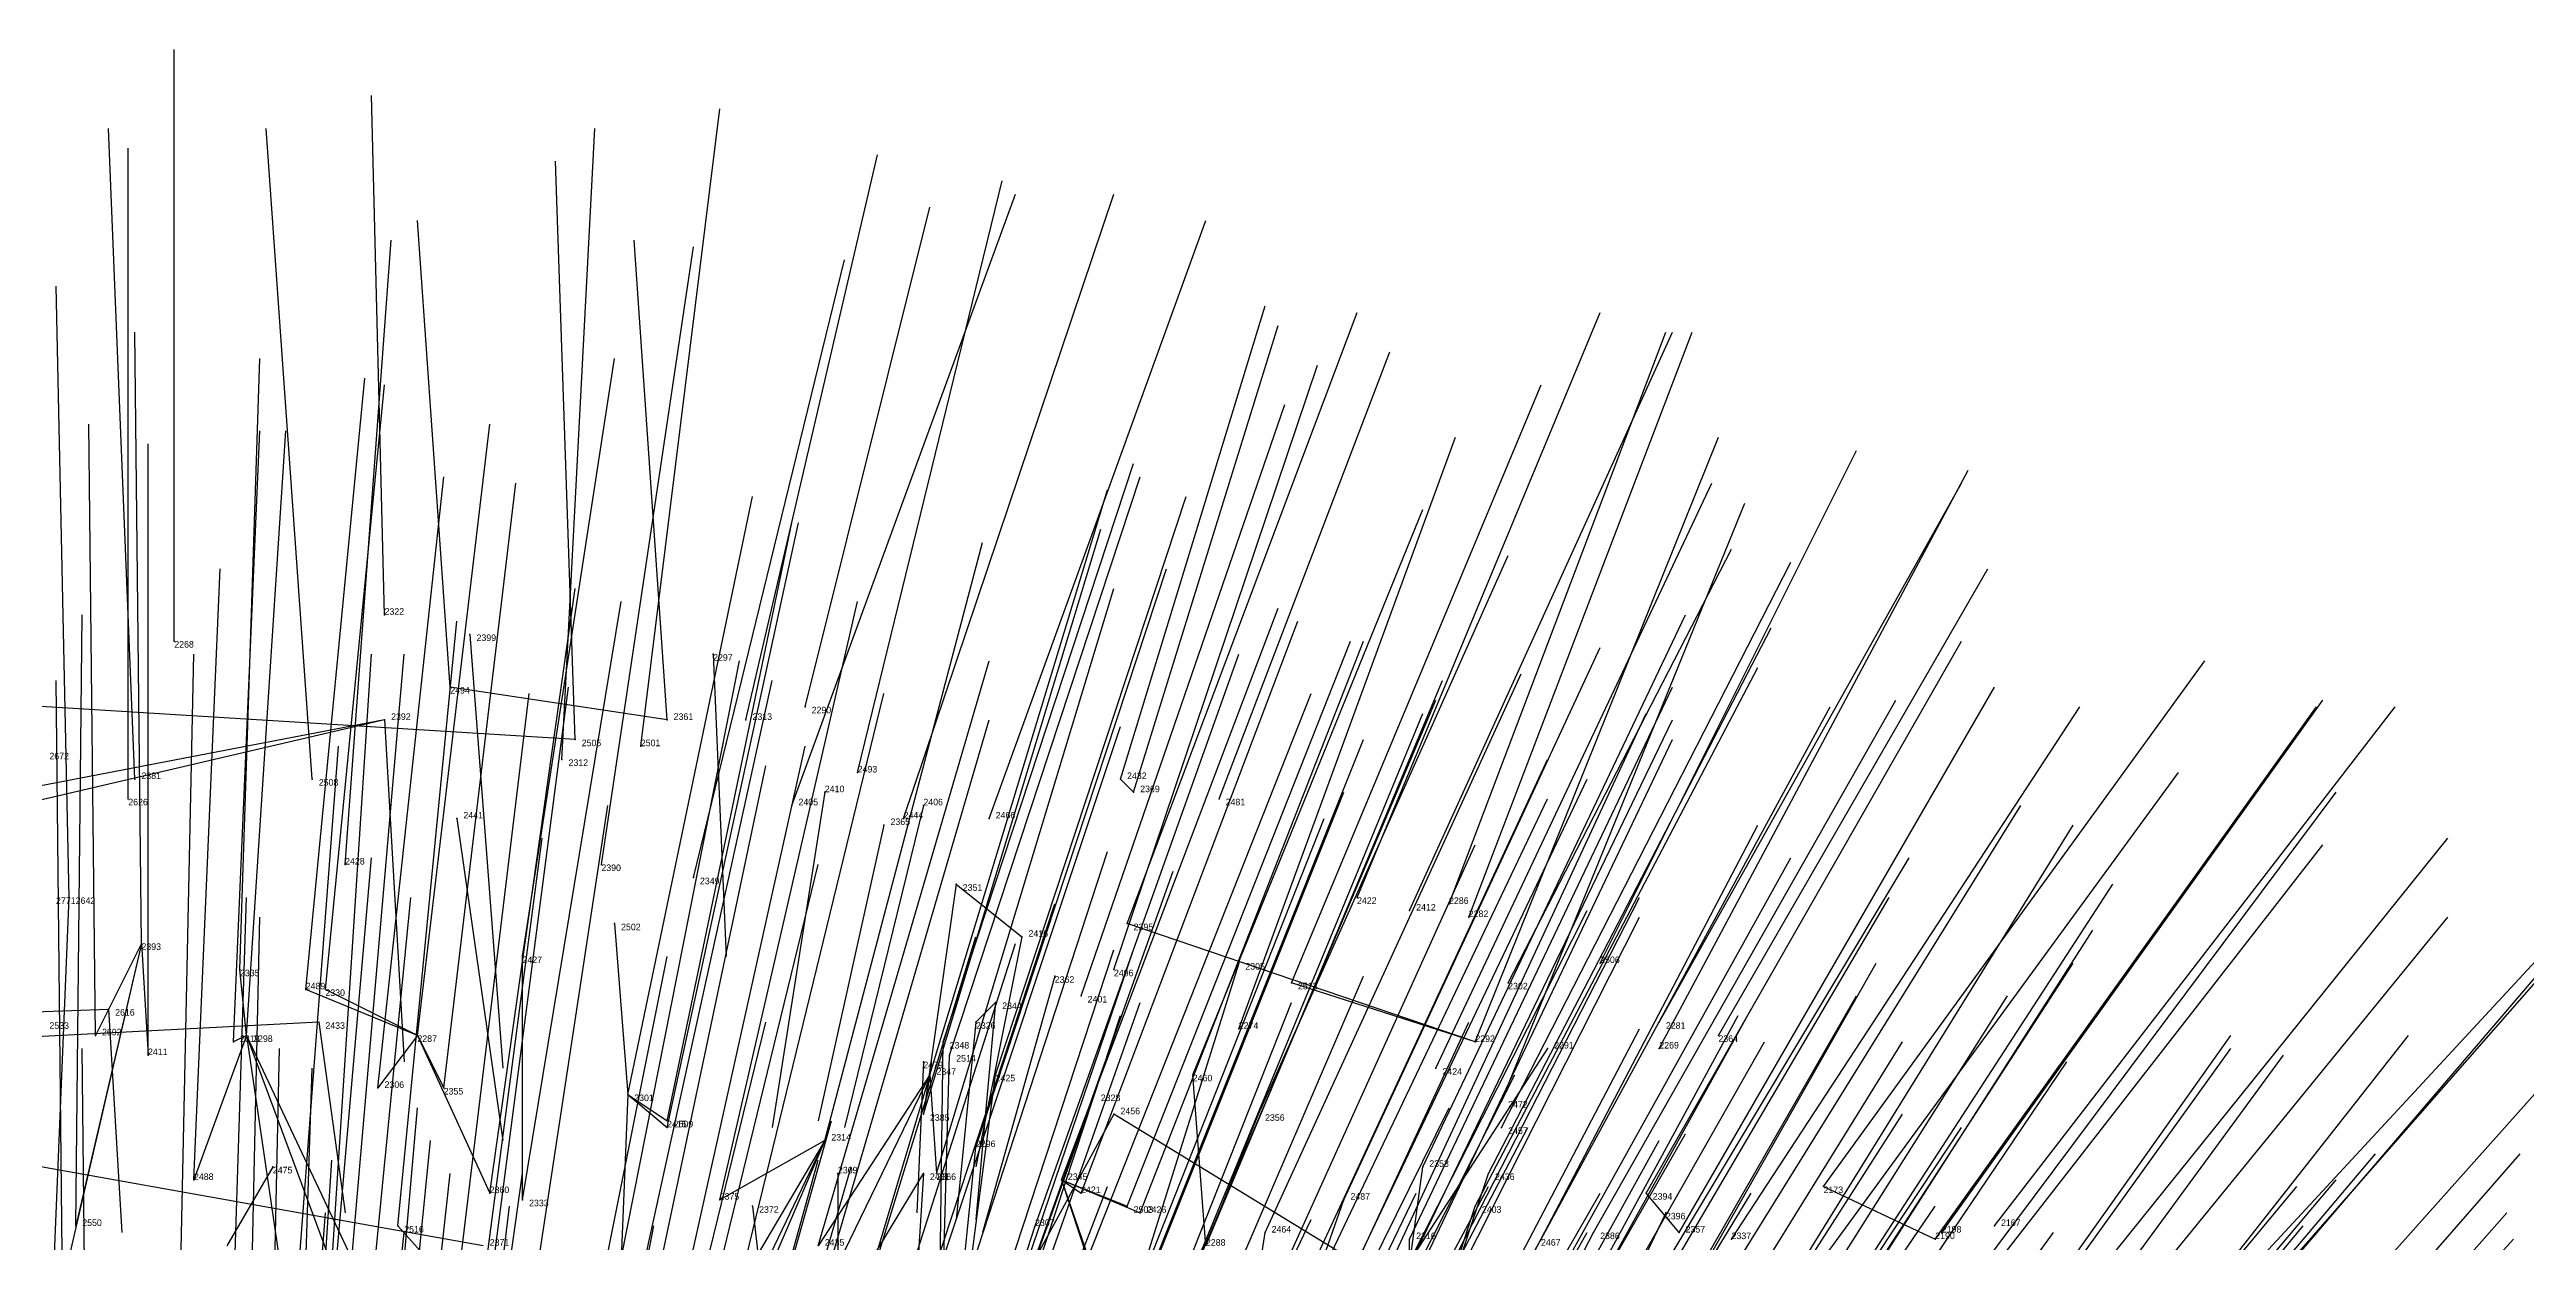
# Model space of a CAD drawing. Extents: x -0.5 to 0.59, y -0.5 to 0.58.
# Drawn here: x -0.008 to 0.369, y 0.4015 to 0.583 of the extents above; entities that cross this region are included whole.
import ezdxf

# ---------------------------------------------------------------- set-up
doc = ezdxf.new("R2010")
doc.units = 0
for name, color, linetype in [('Facilities', 3, 'CONTINUOUS'), ('Facilities_lines', 3, 'CONTINUOUS'), ('Normals', 1, 'CONTINUOUS'), ('Source_points', 5, 'CONTINUOUS'), ('Text', 3, 'CONTINUOUS')]:
    doc.layers.add(name, color=color, linetype=linetype)

msp = doc.modelspace()

# ---------------------------------------------------------------- linework, layer by layer
at = {"layer": 'Facilities', "color": 3}
for p in [(0.043, 0.497, -1.25), (0.056, 0.494, -1.25), (0.011, 0.493, -1.233), (0.093, 0.491, -1.25), (0.107, 0.483, -1.237), (0.043, 0.481, -1.25), (0.086, 0.481, -1.222), (0.098, 0.481, -1.228), (0.07, 0.475, -1.2), (0.072, 0.478, -1.208), (0.082, 0.477, -1.21), (0.005, 0.472, -1.18), (0.032, 0.472, -1.182), (0.115, 0.473, -1.218), (0.004, 0.469, -1.173), (0.105, 0.468, -1.199), (0.11, 0.47, -1.25), (0.125, 0.468, -1.25), (0.157, 0.47, -1.24), (0.17, 0.469, -1.247), (0.054, 0.466, -1.25), (0.119, 0.465, -1.25), (0.122, 0.466, -1.205), (0.135, 0.466, -1.214), (0.037, 0.459, -1.151), (0.076, 0.459, -1.163), (0.09, 0.457, -1.164), (0.13, 0.456, -1.25), (0.191, 0.454, -1.231), (0.205, 0.453, -1.243), (0.078, 0.45, -1.25), (0.199, 0.452, -1.236), (0.208, 0.451, -1.242), (0.006, 0.447, -1.117), (0.145, 0.442, -1.25), (0.154, 0.443, -1.171), (0.173, 0.444, -1.25), (0.228, 0.444, -1.248), (0.149, 0.439, -1.158), (0.214, 0.441, -1.25), (0.033, 0.435, -1.25), (0.133, 0.435, -1.25), (0.173, 0.434, -1.169), (0.237, 0.435, -1.238), (0.022, 0.433, -1.084), (0.048, 0.433, -1.089), (0.209, 0.432, -1.2), (0.22, 0.431, -1.25), (0.237, 0.431, -1.23), (0.246, 0.433, -1.25), (0.125, 0.429, -1.25), (0.126, 0.427, -1.114), (0.203, 0.428, -1.184), (0.08, 0.424, -1.078), (0.151, 0.424, -1.25), (0.213, 0.423, -1.183), (0.213, 0.419, -1.175), (0.11, 0.417, -1.08), (0.026, 0.413, -1.25), (0.112, 0.412, -1.25), (0.146, 0.411, -1.091), (0.064, 0.408, -1.032), (0.262, 0.41, -1.215), (0.099, 0.407, -1.25), (0.238, 0.406, -1.25), (0.288, 0.404, -1.241), (0.24, 0.403, -1.173), (0.248, 0.402, -1.181), (0.28, 0.403, -1.25)]:
    msp.add_point(p, dxfattribs=at)
at = {"layer": 'Facilities_lines', "color": 3}
for p, q in [((0.072, 0.478, -1.208), (-0.089, 0.488, -1.24)), ((0.086, 0.481, -1.222), (0.053, 0.486, -1.222)), ((0.043, 0.481, -1.25), (-0.124, 0.449, -1.25)), ((0.043, 0.481, -1.25), (-0.06, 0.457, -1.25)), ((0.157, 0.47, -1.24), (0.155, 0.472, -1.242)), ((-0.008, 0.381, -0.952), (-0.005, 0.454, -1.134)), ((0.13, 0.456, -1.25), (0.14, 0.448, -1.25)), ((0.209, 0.432, -1.2), (0.156, 0.45, -1.191)), ((0.006, 0.447, -1.117), (-0.006, 0.395, -0.986)), ((0.006, 0.447, -1.117), (-0.004, 0.404, -1.011)), ((0.006, 0.447, -1.117), (-0.001, 0.433, -1.084)), ((0.006, 0.447, -1.117), (0.007, 0.43, -1.076)), ((0.064, 0.408, -1.032), (0.064, 0.445, -1.123)), ((0.022, 0.433, -1.084), (0.021, 0.443, -1.108)), ((0.048, 0.433, -1.089), (0.031, 0.44, -1.103)), ((0.048, 0.433, -1.089), (0.034, 0.44, -1.103)), ((0.133, 0.435, -1.25), (0.136, 0.438, -1.25)), ((0.209, 0.432, -1.2), (0.181, 0.441, -1.192)), ((-0.137, 0.432, -1.25), (0.001, 0.437, -1.25)), ((0.033, 0.435, -1.25), (-0.103, 0.428, -1.25)), ((0.022, 0.433, -1.084), (0.014, 0.411, -1.029)), ((0.022, 0.433, -1.084), (0.02, 0.432, -1.081)), ((0.022, 0.433, -1.084), (0.035, 0.398, -0.999)), ((0.022, 0.433, -1.084), (0.038, 0.399, -1.002)), ((0.022, 0.433, -1.084), (0.029, 0.385, -0.964)), ((0.048, 0.433, -1.089), (0.042, 0.425, -1.069)), ((0.048, 0.433, -1.089), (0.052, 0.425, -1.069)), ((0.048, 0.433, -1.089), (0.059, 0.409, -1.033)), ((0.127, 0.358, -0.951), (0.128, 0.432, -1.126)), ((0.127, 0.358, -0.951), (0.129, 0.43, -1.122)), ((0.126, 0.427, -1.114), (0.106, 0.36, -0.939)), ((0.126, 0.427, -1.114), (0.109, 0.392, -1.017)), ((0.126, 0.427, -1.114), (0.109, 0.401, -1.04)), ((0.126, 0.427, -1.114), (0.125, 0.421, -1.097)), ((0.126, 0.427, -1.114), (0.127, 0.412, -1.077)), ((0.127, 0.358, -0.951), (0.136, 0.427, -1.12)), ((0.168, 0.401, -1.087), (0.166, 0.427, -1.145)), ((0.08, 0.424, -1.078), (0.079, 0.399, -1.017)), ((0.08, 0.424, -1.078), (0.086, 0.42, -1.071)), ((0.08, 0.424, -1.078), (0.086, 0.419, -1.07)), ((0.285, 0.341, -1.25), (0.154, 0.421, -1.25)), ((0.168, 0.401, -1.087), (0.176, 0.421, -1.14)), ((0.11, 0.417, -1.08), (0.079, 0.345, -0.886)), ((0.11, 0.417, -1.08), (0.087, 0.369, -0.947)), ((0.11, 0.417, -1.08), (0.094, 0.408, -1.048)), ((0.11, 0.417, -1.08), (0.097, 0.395, -1.017)), ((0.127, 0.358, -0.951), (0.133, 0.416, -1.092)), ((0.058, 0.401, -1.25), (-0.015, 0.414, -1.25)), ((0.116, 0.397, -1.25), (0.125, 0.412, -1.25)), ((0.146, 0.411, -1.091), (0.155, 0.385, -1.036)), ((0.146, 0.411, -1.091), (0.149, 0.409, -1.089)), ((0.146, 0.411, -1.091), (0.158, 0.406, -1.09)), ((0.146, 0.411, -1.091), (0.15, 0.399, -1.065)), ((0.146, 0.411, -1.091), (0.156, 0.407, -1.09)), ((0.191, 0.352, -1.002), (0.211, 0.412, -1.158)), ((0.199, 0.398, -1.112), (0.201, 0.413, -1.149)), ((0.169, 0.351, -0.973), (0.189, 0.408, -1.125)), ((0.24, 0.403, -1.173), (0.235, 0.409, -1.18)), ((0.262, 0.41, -1.215), (0.279, 0.402, -1.223)), ((0.054, 0.394, -0.994), (0.045, 0.404, -1.016)), ((0.127, 0.358, -0.951), (0.142, 0.404, -1.07)), ((0.191, 0.352, -1.002), (0.209, 0.407, -1.143)), ((0.169, 0.351, -0.973), (0.177, 0.403, -1.101)), ((0.191, 0.352, -1.002), (0.219, 0.402, -1.144)), ((0.192, 0.336, -0.968), (0.227, 0.403, -1.156)), ((0.199, 0.398, -1.112), (0.199, 0.402, -1.122))]:
    msp.add_line(p, q, dxfattribs=at)
at = {"layer": 'Normals', "color": 1}
for p, q in [((0.011, 0.493, -1.233), (0.011, 0.583, -1.277)), ((0.043, 0.497, -1.25), (0.041, 0.576, -1.311)), ((0.082, 0.477, -1.21), (0.094, 0.574, -1.233)), ((0.005, 0.472, -1.18), (0.001, 0.571, -1.168)), ((0.032, 0.472, -1.182), (0.025, 0.571, -1.175)), ((0.07, 0.475, -1.2), (0.075, 0.571, -1.227)), ((0.004, 0.469, -1.173), (0.004, 0.568, -1.159)), ((0.072, 0.478, -1.208), (0.069, 0.566, -1.254)), ((0.098, 0.481, -1.228), (0.118, 0.567, -1.274)), ((0.115, 0.473, -1.218), (0.137, 0.563, -1.256)), ((0.105, 0.468, -1.199), (0.139, 0.561, -1.189)), ((0.107, 0.483, -1.237), (0.126, 0.559, -1.299)), ((0.122, 0.466, -1.205), (0.154, 0.561, -1.203)), ((0.053, 0.486, -1.222), (0.048, 0.557, -1.292)), ((0.135, 0.466, -1.214), (0.168, 0.557, -1.239)), ((0.037, 0.459, -1.151), (0.044, 0.554, -1.119)), ((0.076, 0.459, -1.163), (0.09, 0.553, -1.132)), ((0.086, 0.481, -1.222), (0.081, 0.554, -1.291)), ((0.09, 0.457, -1.164), (0.113, 0.551, -1.138)), ((-0.005, 0.454, -1.134), (-0.007, 0.547, -1.097)), ((0.155, 0.472, -1.242), (0.177, 0.544, -1.308)), ((0.156, 0.45, -1.191), (0.191, 0.543, -1.179)), ((0.191, 0.454, -1.231), (0.228, 0.543, -1.254)), ((0.006, 0.447, -1.117), (0.005, 0.54, -1.08)), ((0.157, 0.47, -1.24), (0.179, 0.541, -1.307)), ((0.199, 0.452, -1.236), (0.239, 0.54, -1.263)), ((0.205, 0.453, -1.243), (0.238, 0.54, -1.281)), ((0.208, 0.451, -1.242), (0.242, 0.54, -1.272)), ((0.021, 0.443, -1.108), (0.024, 0.536, -1.071)), ((0.064, 0.445, -1.123), (0.078, 0.536, -1.086)), ((0.17, 0.469, -1.247), (0.196, 0.537, -1.316)), ((0.031, 0.44, -1.103), (0.04, 0.533, -1.066)), ((0.034, 0.44, -1.103), (0.043, 0.532, -1.066)), ((0.154, 0.443, -1.171), (0.185, 0.535, -1.148)), ((0.181, 0.441, -1.192), (0.219, 0.532, -1.18)), ((0.149, 0.439, -1.158), (0.18, 0.529, -1.129)), ((-0.001, 0.433, -1.084), (-0.002, 0.526, -1.047)), ((0.02, 0.432, -1.081), (0.024, 0.525, -1.044)), ((0.022, 0.433, -1.084), (0.028, 0.525, -1.046)), ((0.048, 0.433, -1.089), (0.059, 0.526, -1.053)), ((0.173, 0.434, -1.169), (0.206, 0.524, -1.139)), ((0.209, 0.432, -1.2), (0.246, 0.524, -1.188)), ((0.007, 0.43, -1.076), (0.007, 0.523, -1.039)), ((0.228, 0.444, -1.248), (0.267, 0.522, -1.297)), ((0.042, 0.425, -1.069), (0.052, 0.518, -1.032)), ((0.052, 0.425, -1.069), (0.063, 0.517, -1.033)), ((0.128, 0.432, -1.126), (0.157, 0.52, -1.089)), ((0.129, 0.43, -1.122), (0.158, 0.518, -1.085)), ((0.203, 0.428, -1.184), (0.245, 0.517, -1.166)), ((0.237, 0.431, -1.23), (0.284, 0.519, -1.241)), ((0.237, 0.435, -1.238), (0.283, 0.517, -1.273)), ((0.08, 0.424, -1.078), (0.099, 0.515, -1.042)), ((0.126, 0.427, -1.114), (0.153, 0.516, -1.077)), ((0.136, 0.427, -1.12), (0.165, 0.515, -1.083)), ((0.166, 0.427, -1.145), (0.201, 0.513, -1.109)), ((0.213, 0.423, -1.183), (0.25, 0.514, -1.165)), ((0.086, 0.42, -1.071), (0.105, 0.511, -1.036)), ((0.086, 0.419, -1.07), (0.106, 0.511, -1.035)), ((0.125, 0.421, -1.097), (0.152, 0.51, -1.06)), ((0.11, 0.417, -1.08), (0.134, 0.508, -1.043)), ((0.176, 0.421, -1.14), (0.214, 0.506, -1.104)), ((0.214, 0.441, -1.25), (0.248, 0.507, -1.317)), ((0.014, 0.411, -1.029), (0.018, 0.504, -0.991)), ((0.133, 0.416, -1.092), (0.162, 0.504, -1.055)), ((0.213, 0.419, -1.175), (0.257, 0.505, -1.149)), ((0.246, 0.433, -1.25), (0.287, 0.504, -1.306)), ((0.059, 0.409, -1.033), (0.072, 0.501, -0.996)), ((0.064, 0.408, -1.032), (0.079, 0.499, -0.995)), ((0.094, 0.408, -1.048), (0.115, 0.499, -1.011)), ((0.127, 0.412, -1.077), (0.154, 0.501, -1.04)), ((0.146, 0.411, -1.091), (0.179, 0.498, -1.053)), ((-0.004, 0.404, -1.011), (-0.003, 0.497, -0.973)), ((0.045, 0.404, -1.016), (0.054, 0.496, -0.978)), ((0.056, 0.494, -1.25), (0.061, 0.428, -1.174)), ((0.149, 0.409, -1.089), (0.182, 0.496, -1.051)), ((0.201, 0.413, -1.149), (0.241, 0.497, -1.113)), ((0.211, 0.412, -1.158), (0.254, 0.495, -1.121)), ((0.012, 0.398, -0.997), (0.014, 0.491, -0.958)), ((0.035, 0.398, -0.999), (0.041, 0.491, -0.962)), ((0.038, 0.399, -1.002), (0.046, 0.491, -0.964)), ((0.093, 0.491, -1.25), (0.095, 0.445, -1.161)), ((0.142, 0.404, -1.07), (0.173, 0.491, -1.032)), ((0.156, 0.407, -1.09), (0.19, 0.493, -1.052)), ((0.158, 0.406, -1.09), (0.192, 0.493, -1.053)), ((0.189, 0.408, -1.125), (0.228, 0.492, -1.088)), ((0.235, 0.409, -1.18), (0.283, 0.493, -1.152)), ((-0.006, 0.395, -0.986), (-0.007, 0.487, -0.949)), ((0.079, 0.399, -1.017), (0.097, 0.49, -0.98)), ((0.082, 0.396, -1.011), (0.102, 0.487, -0.974)), ((0.109, 0.401, -1.04), (0.135, 0.49, -1.001)), ((0.168, 0.401, -1.087), (0.204, 0.487, -1.049)), ((0.177, 0.403, -1.101), (0.216, 0.488, -1.064)), ((0.209, 0.407, -1.143), (0.252, 0.489, -1.106)), ((0.262, 0.41, -1.215), (0.32, 0.49, -1.202)), ((0.054, 0.394, -0.994), (0.065, 0.485, -0.955)), ((0.059, 0.394, -0.997), (0.071, 0.486, -0.959)), ((0.097, 0.395, -1.017), (0.119, 0.485, -0.98)), ((0.15, 0.399, -1.065), (0.184, 0.485, -1.027)), ((0.167, 0.399, -1.08), (0.203, 0.484, -1.042)), ((0.199, 0.402, -1.122), (0.239, 0.486, -1.085)), ((0.219, 0.402, -1.144), (0.263, 0.483, -1.107)), ((0.227, 0.403, -1.156), (0.273, 0.484, -1.119)), ((0.24, 0.403, -1.173), (0.288, 0.486, -1.144)), ((0.248, 0.402, -1.181), (0.301, 0.483, -1.155)), ((0.279, 0.402, -1.223), (0.337, 0.483, -1.212)), ((0.28, 0.403, -1.25), (0.338, 0.484, -1.254)), ((0.288, 0.404, -1.241), (0.349, 0.483, -1.241)), ((0.043, 0.481, -1.25), (0.046, 0.429, -1.165)), ((0.109, 0.392, -1.017), (0.135, 0.481, -0.979)), ((0.126, 0.393, -1.031), (0.155, 0.48, -0.993)), ((0.166, 0.397, -1.075), (0.201, 0.482, -1.037)), ((0.196, 0.398, -1.109), (0.235, 0.482, -1.072)), ((0.199, 0.398, -1.112), (0.239, 0.481, -1.075)), ((0.029, 0.385, -0.964), (0.036, 0.477, -0.926)), ((0.087, 0.387, -0.99), (0.107, 0.477, -0.953)), ((0.158, 0.393, -1.058), (0.192, 0.478, -1.019)), ((0.181, 0.391, -1.077), (0.22, 0.475, -1.039)), ((0.199, 0.394, -1.103), (0.239, 0.478, -1.066)), ((0.082, 0.384, -0.982), (0.101, 0.474, -0.944)), ((0.186, 0.388, -1.077), (0.226, 0.472, -1.039)), ((0.259, 0.395, -1.18), (0.316, 0.473, -1.156)), ((0.063, 0.376, -0.954), (0.077, 0.468, -0.915)), ((0.11, 0.47, -1.25), (0.102, 0.419, -1.164)), ((0.125, 0.468, -1.25), (0.113, 0.419, -1.164)), ((0.155, 0.385, -1.036), (0.189, 0.47, -0.998)), ((0.18, 0.385, -1.063), (0.22, 0.469, -1.026)), ((0.243, 0.389, -1.147), (0.292, 0.468, -1.11)), ((0.281, 0.391, -1.205), (0.34, 0.47, -1.187)), ((0.054, 0.466, -1.25), (0.061, 0.417, -1.163)), ((0.119, 0.465, -1.25), (0.109, 0.42, -1.161)), ((0.152, 0.38, -1.023), (0.186, 0.466, -0.985)), ((0.209, 0.383, -1.089), (0.252, 0.465, -1.052)), ((0.251, 0.386, -1.152), (0.3, 0.465, -1.114)), ((0.033, 0.368, -0.923), (0.041, 0.46, -0.885)), ((0.055, 0.372, -0.939), (0.067, 0.463, -0.901)), ((0.124, 0.372, -0.981), (0.153, 0.461, -0.945)), ((0.171, 0.378, -1.036), (0.209, 0.462, -0.999)), ((0.212, 0.379, -1.085), (0.257, 0.46, -1.048)), ((0.227, 0.38, -1.107), (0.275, 0.46, -1.069)), ((0.278, 0.385, -1.187), (0.338, 0.462, -1.165)), ((0.295, 0.386, -1.216), (0.357, 0.463, -1.201)), ((0.087, 0.369, -0.947), (0.109, 0.459, -0.909)), ((0.132, 0.371, -0.983), (0.163, 0.458, -0.946)), ((0.019, 0.361, -0.903), (0.022, 0.454, -0.866)), ((0.038, 0.362, -0.909), (0.047, 0.454, -0.872)), ((0.116, 0.365, -0.957), (0.145, 0.453, -0.919)), ((0.13, 0.456, -1.25), (0.125, 0.421, -1.156)), ((0.192, 0.372, -1.046), (0.234, 0.454, -1.008)), ((0.225, 0.374, -1.091), (0.272, 0.454, -1.054)), ((0.256, 0.379, -1.142), (0.306, 0.456, -1.104)), ((0.022, 0.358, -0.897), (0.024, 0.451, -0.861)), ((0.078, 0.45, -1.25), (0.08, 0.424, -1.153)), ((0.184, 0.369, -1.03), (0.226, 0.452, -0.993)), ((0.192, 0.368, -1.038), (0.234, 0.451, -1.001)), ((0.253, 0.371, -1.123), (0.303, 0.449, -1.085)), ((0.295, 0.375, -1.193), (0.357, 0.451, -1.175)), ((0.314, 0.376, -1.224), (0.379, 0.452, -1.219)), ((0.315, 0.378, -1.25), (0.379, 0.451, -1.274)), ((0.068, 0.355, -0.903), (0.086, 0.445, -0.865)), ((0.106, 0.36, -0.939), (0.133, 0.448, -0.9)), ((0.111, 0.359, -0.939), (0.139, 0.447, -0.9)), ((0.125, 0.358, -0.948), (0.154, 0.446, -0.911)), ((0.127, 0.358, -0.951), (0.157, 0.446, -0.913)), ((0.14, 0.448, -1.25), (0.133, 0.413, -1.157)), ((0.308, 0.377, -1.25), (0.371, 0.445, -1.288)), ((0.145, 0.442, -1.25), (0.134, 0.403, -1.159)), ((0.155, 0.356, -0.972), (0.192, 0.442, -0.935)), ((0.173, 0.444, -1.25), (0.157, 0.393, -1.166)), ((0.224, 0.363, -1.066), (0.27, 0.444, -1.029)), ((0.25, 0.367, -1.109), (0.3, 0.444, -1.072)), ((0.321, 0.369, -1.223), (0.388, 0.444, -1.228)), ((0.127, 0.35, -0.932), (0.158, 0.438, -0.895)), ((0.136, 0.438, -1.25), (0.133, 0.405, -1.155)), ((0.147, 0.352, -0.953), (0.181, 0.438, -0.916)), ((0.221, 0.359, -1.053), (0.267, 0.439, -1.017)), ((0.24, 0.36, -1.082), (0.29, 0.439, -1.046)), ((0.001, 0.437, -1.25), (0.003, 0.403, -1.156)), ((0.033, 0.435, -1.25), (0.037, 0.406, -1.154)), ((0.079, 0.345, -0.886), (0.101, 0.435, -0.848)), ((0.126, 0.348, -0.926), (0.155, 0.436, -0.888)), ((0.133, 0.435, -1.25), (0.13, 0.405, -1.155)), ((0.169, 0.351, -0.973), (0.208, 0.435, -0.937)), ((0.191, 0.352, -1.002), (0.234, 0.434, -0.965)), ((0.205, 0.355, -1.024), (0.249, 0.436, -0.987)), ((0.206, 0.356, -1.028), (0.251, 0.437, -0.991)), ((-0.002, 0.338, -0.845), (-0.003, 0.431, -0.808)), ((0.025, 0.339, -0.849), (0.027, 0.431, -0.812)), ((0.22, 0.431, -1.25), (0.183, 0.374, -1.177)), ((0.207, 0.351, -1.019), (0.253, 0.432, -0.982)), ((0.225, 0.353, -1.047), (0.274, 0.432, -1.01)), ((0.27, 0.357, -1.12), (0.324, 0.433, -1.083)), ((0.27, 0.356, -1.117), (0.324, 0.431, -1.079)), ((0.277, 0.355, -1.126), (0.332, 0.43, -1.089)), ((0.292, 0.358, -1.155), (0.351, 0.433, -1.125)), ((0.029, 0.336, -0.843), (0.032, 0.428, -0.805)), ((0.125, 0.429, -1.25), (0.124, 0.406, -1.153)), ((0.173, 0.344, -0.962), (0.215, 0.427, -0.925)), ((0.247, 0.352, -1.075), (0.299, 0.429, -1.037)), ((0.151, 0.424, -1.25), (0.141, 0.396, -1.155)), ((0.04, 0.33, -0.831), (0.048, 0.422, -0.792)), ((0.086, 0.331, -0.854), (0.111, 0.42, -0.817)), ((0.154, 0.421, -1.25), (0.142, 0.399, -1.153)), ((0.164, 0.339, -0.94), (0.205, 0.422, -0.902)), ((0.174, 0.337, -0.948), (0.217, 0.419, -0.911)), ((0.224, 0.343, -1.024), (0.274, 0.421, -0.986)), ((0.232, 0.342, -1.033), (0.283, 0.419, -0.995)), ((0.041, 0.326, -0.82), (0.05, 0.417, -0.782)), ((0.192, 0.336, -0.968), (0.237, 0.417, -0.929)), ((0.195, 0.338, -0.976), (0.241, 0.418, -0.938)), ((0.286, 0.344, -1.119), (0.346, 0.415, -1.082)), ((0.307, 0.345, -1.153), (0.368, 0.415, -1.118)), ((0.026, 0.413, -1.25), (0.019, 0.401, -1.151)), ((0.029, 0.322, -0.808), (0.035, 0.414, -0.77)), ((0.043, 0.321, -0.809), (0.053, 0.412, -0.77)), ((0.051, 0.32, -0.811), (0.064, 0.412, -0.773)), ((0.084, 0.324, -0.837), (0.109, 0.414, -0.801)), ((0.088, 0.323, -0.837), (0.114, 0.413, -0.801)), ((0.112, 0.412, -1.25), (0.112, 0.393, -1.152)), ((0.125, 0.412, -1.25), (0.124, 0.396, -1.151)), ((0.28, 0.34, -1.102), (0.34, 0.411, -1.064)), ((0.12, 0.324, -0.864), (0.153, 0.41, -0.825)), ((0.16, 0.326, -0.907), (0.2, 0.409, -0.869)), ((0.167, 0.328, -0.92), (0.211, 0.41, -0.883)), ((0.182, 0.329, -0.939), (0.228, 0.409, -0.902)), ((0.203, 0.33, -0.969), (0.251, 0.409, -0.93)), ((0.275, 0.339, -1.091), (0.334, 0.41, -1.053)), ((0.027, 0.314, -0.787), (0.034, 0.406, -0.749)), ((0.051, 0.315, -0.799), (0.062, 0.407, -0.76)), ((0.066, 0.313, -0.799), (0.084, 0.404, -0.762)), ((0.099, 0.407, -1.25), (0.101, 0.389, -1.152)), ((0.144, 0.321, -0.88), (0.184, 0.405, -0.843)), ((0.238, 0.406, -1.25), (0.209, 0.346, -1.175)), ((0.227, 0.331, -1.002), (0.279, 0.407, -0.965)), ((0.276, 0.333, -1.081), (0.335, 0.404, -1.043)), ((0.304, 0.336, -1.134), (0.366, 0.406, -1.097)), ((0.036, 0.311, -0.784), (0.046, 0.403, -0.746)), ((0.18, 0.322, -0.922), (0.226, 0.403, -0.886)), ((0.242, 0.328, -1.02), (0.297, 0.403, -0.982)), ((0.305, 0.334, -1.13), (0.367, 0.402, -1.092))]:
    msp.add_line(p, q, dxfattribs=at)
at = {"layer": 'Source_points', "color": 5}
for p in [(0.053, 0.486, -1.222), (0.155, 0.472, -1.242), (-0.005, 0.454, -1.134), (0.156, 0.45, -1.191), (0.064, 0.445, -1.123), (0.14, 0.448, -1.25), (0.021, 0.443, -1.108), (0.031, 0.44, -1.103), (0.034, 0.44, -1.103), (0.136, 0.438, -1.25), (0.181, 0.441, -1.192), (0.001, 0.437, -1.25), (-0.001, 0.433, -1.084), (0.007, 0.43, -1.076), (0.02, 0.432, -1.081), (0.128, 0.432, -1.126), (0.129, 0.43, -1.122), (0.136, 0.427, -1.12), (0.166, 0.427, -1.145), (0.042, 0.425, -1.069), (0.052, 0.425, -1.069), (0.086, 0.42, -1.071), (0.086, 0.419, -1.07), (0.125, 0.421, -1.097), (0.154, 0.421, -1.25), (0.176, 0.421, -1.14), (0.133, 0.416, -1.092), (0.014, 0.411, -1.029), (0.125, 0.412, -1.25), (0.127, 0.412, -1.077), (0.201, 0.413, -1.149), (0.211, 0.412, -1.158), (0.059, 0.409, -1.033), (0.094, 0.408, -1.048), (0.149, 0.409, -1.089), (0.189, 0.408, -1.125), (0.235, 0.409, -1.18), (-0.004, 0.404, -1.011), (0.045, 0.404, -1.016), (0.142, 0.404, -1.07), (0.156, 0.407, -1.09), (0.158, 0.406, -1.09), (0.209, 0.407, -1.143), (0.177, 0.403, -1.101), (0.199, 0.402, -1.122), (0.219, 0.402, -1.144), (0.227, 0.403, -1.156), (0.279, 0.402, -1.223)]:
    msp.add_point(p, dxfattribs=at)

# ---------------------------------------------------------------- texts
at = {"layer": 'Text', "color": 3}
for s, p in [('2322', (0.043, 0.497, -1.25)), ('2399', (0.057, 0.493, -1.25)), ('2268', (0.011, 0.492, -1.233)), ('2297', (0.093, 0.49, -1.25)), ('2494', (0.053, 0.485, -1.222)), ('2290', (0.108, 0.482, -1.237)), ('2392', (0.044, 0.481, -1.25)), ('2361', (0.087, 0.481, -1.222)), ('2313', (0.099, 0.481, -1.228)), ('2672', (-0.008, 0.475, -1.19)), ('2312', (0.071, 0.474, -1.2)), ('2505', (0.073, 0.477, -1.208)), ('2501', (0.082, 0.477, -1.21)), ('2381', (0.006, 0.472, -1.18)), ('2508', (0.033, 0.471, -1.182)), ('2493', (0.115, 0.473, -1.218)), ('2432', (0.156, 0.472, -1.242)), ('2626', (0.004, 0.468, -1.173)), ('2405', (0.106, 0.468, -1.199)), ('2410', (0.11, 0.47, -1.25)), ('2406', (0.125, 0.468, -1.25)), ('2369', (0.158, 0.47, -1.24)), ('2481', (0.171, 0.468, -1.247)), ('2441', (0.055, 0.466, -1.25)), ('2365', (0.12, 0.465, -1.25)), ('2444', (0.122, 0.466, -1.205)), ('2466', (0.136, 0.466, -1.214)), ('2428', (0.037, 0.459, -1.151)), ('2390', (0.076, 0.458, -1.163)), ('2349', (0.091, 0.456, -1.164)), ('2771', (-0.007, 0.453, -1.25)), ('2642', (-0.004, 0.453, -1.134)), ('2351', (0.131, 0.455, -1.25)), ('2422', (0.191, 0.453, -1.231)), ('2412', (0.2, 0.452, -1.236)), ('2286', (0.205, 0.453, -1.243)), ('2502', (0.079, 0.449, -1.25)), ('2416', (0.141, 0.448, -1.25)), ('2395', (0.157, 0.449, -1.191)), ('2282', (0.208, 0.451, -1.242)), ('2393', (0.006, 0.446, -1.117)), ('2427', (0.064, 0.444, -1.123)), ('2506', (0.228, 0.444, -1.248)), ('2335', (0.021, 0.442, -1.108)), ('2362', (0.145, 0.441, -1.25)), ('2496', (0.154, 0.442, -1.171)), ('2305', (0.174, 0.443, -1.25)), ('2489', (0.031, 0.44, -1.103)), ('2330', (0.034, 0.439, -1.103)), ('2344', (0.137, 0.437, -1.25)), ('2401', (0.15, 0.438, -1.158)), ('2513', (0.182, 0.44, -1.192)), ('2302', (0.214, 0.44, -1.25)), ('2533', (-0.008, 0.434, -1.25)), ('2692', (0, 0.433, -1.084)), ('2616', (0.002, 0.436, -1.25)), ('2433', (0.034, 0.434, -1.25)), ('2326', (0.133, 0.434, -1.25)), ('2274', (0.173, 0.434, -1.169)), ('2281', (0.238, 0.434, -1.238)), ('2411', (0.007, 0.43, -1.076)), ('2319', (0.021, 0.432, -1.081)), ('2298', (0.023, 0.432, -1.084)), ('2287', (0.048, 0.432, -1.089)), ('2348', (0.129, 0.431, -1.126)), ('2514', (0.13, 0.429, -1.122)), ('2292', (0.209, 0.432, -1.2)), ('2291', (0.221, 0.431, -1.25)), ('2269', (0.237, 0.431, -1.23)), ('2364', (0.246, 0.432, -1.25)), ('2306', (0.043, 0.425, -1.069)), ('2479', (0.125, 0.428, -1.25)), ('2347', (0.127, 0.427, -1.114)), ('2425', (0.136, 0.426, -1.12)), ('2460', (0.166, 0.426, -1.145)), ('2424', (0.204, 0.427, -1.184)), ('2355', (0.052, 0.424, -1.069)), ('2301', (0.081, 0.423, -1.078)), ('2328', (0.152, 0.423, -1.25)), ('2472', (0.214, 0.422, -1.183)), ('2415', (0.086, 0.419, -1.071)), ('2509', (0.087, 0.419, -1.07)), ('2385', (0.126, 0.42, -1.097)), ('2456', (0.155, 0.421, -1.25)), ('2356', (0.177, 0.42, -1.14)), ('2457', (0.214, 0.418, -1.175)), ('2314', (0.111, 0.417, -1.08)), ('2296', (0.133, 0.416, -1.092)), ('2488', (0.014, 0.411, -1.029)), ('2475', (0.026, 0.412, -1.25)), ('2309', (0.112, 0.412, -1.25)), ('2431', (0.126, 0.411, -1.25)), ('2366', (0.127, 0.411, -1.077)), ('2345', (0.147, 0.411, -1.091)), ('2353', (0.202, 0.413, -1.149)), ('2436', (0.212, 0.411, -1.158)), ('2360', (0.059, 0.409, -1.033)), ('2333', (0.065, 0.407, -1.032)), ('2375', (0.094, 0.408, -1.048)), ('2421', (0.149, 0.409, -1.089)), ('2487', (0.19, 0.408, -1.125)), ('2394', (0.236, 0.408, -1.18)), ('2173', (0.262, 0.409, -1.215)), ('2550', (-0.003, 0.404, -1.011)), ('2516', (0.046, 0.403, -1.016)), ('2372', (0.1, 0.406, -1.25)), ('2307', (0.142, 0.404, -1.07)), ('2503', (0.157, 0.406, -1.09)), ('2426', (0.159, 0.406, -1.09)), ('2464', (0.178, 0.403, -1.101)), ('2403', (0.21, 0.406, -1.143)), ('2396', (0.238, 0.405, -1.25)), ('2357', (0.241, 0.403, -1.173)), ('2198', (0.28, 0.403, -1.25)), ('2167', (0.289, 0.404, -1.241)), ('2371', (0.059, 0.401, -1.25)), ('2435', (0.11, 0.401, -1.04)), ('2288', (0.168, 0.401, -1.087)), ('2316', (0.2, 0.402, -1.122)), ('2467', (0.219, 0.401, -1.144)), ('2386', (0.228, 0.402, -1.156)), ('2337', (0.248, 0.402, -1.181)), ('2190', (0.279, 0.402, -1.223))]:
    msp.add_text(s, height=0.001, dxfattribs=at).set_placement(p)

doc.saveas('drawing.dxf')
